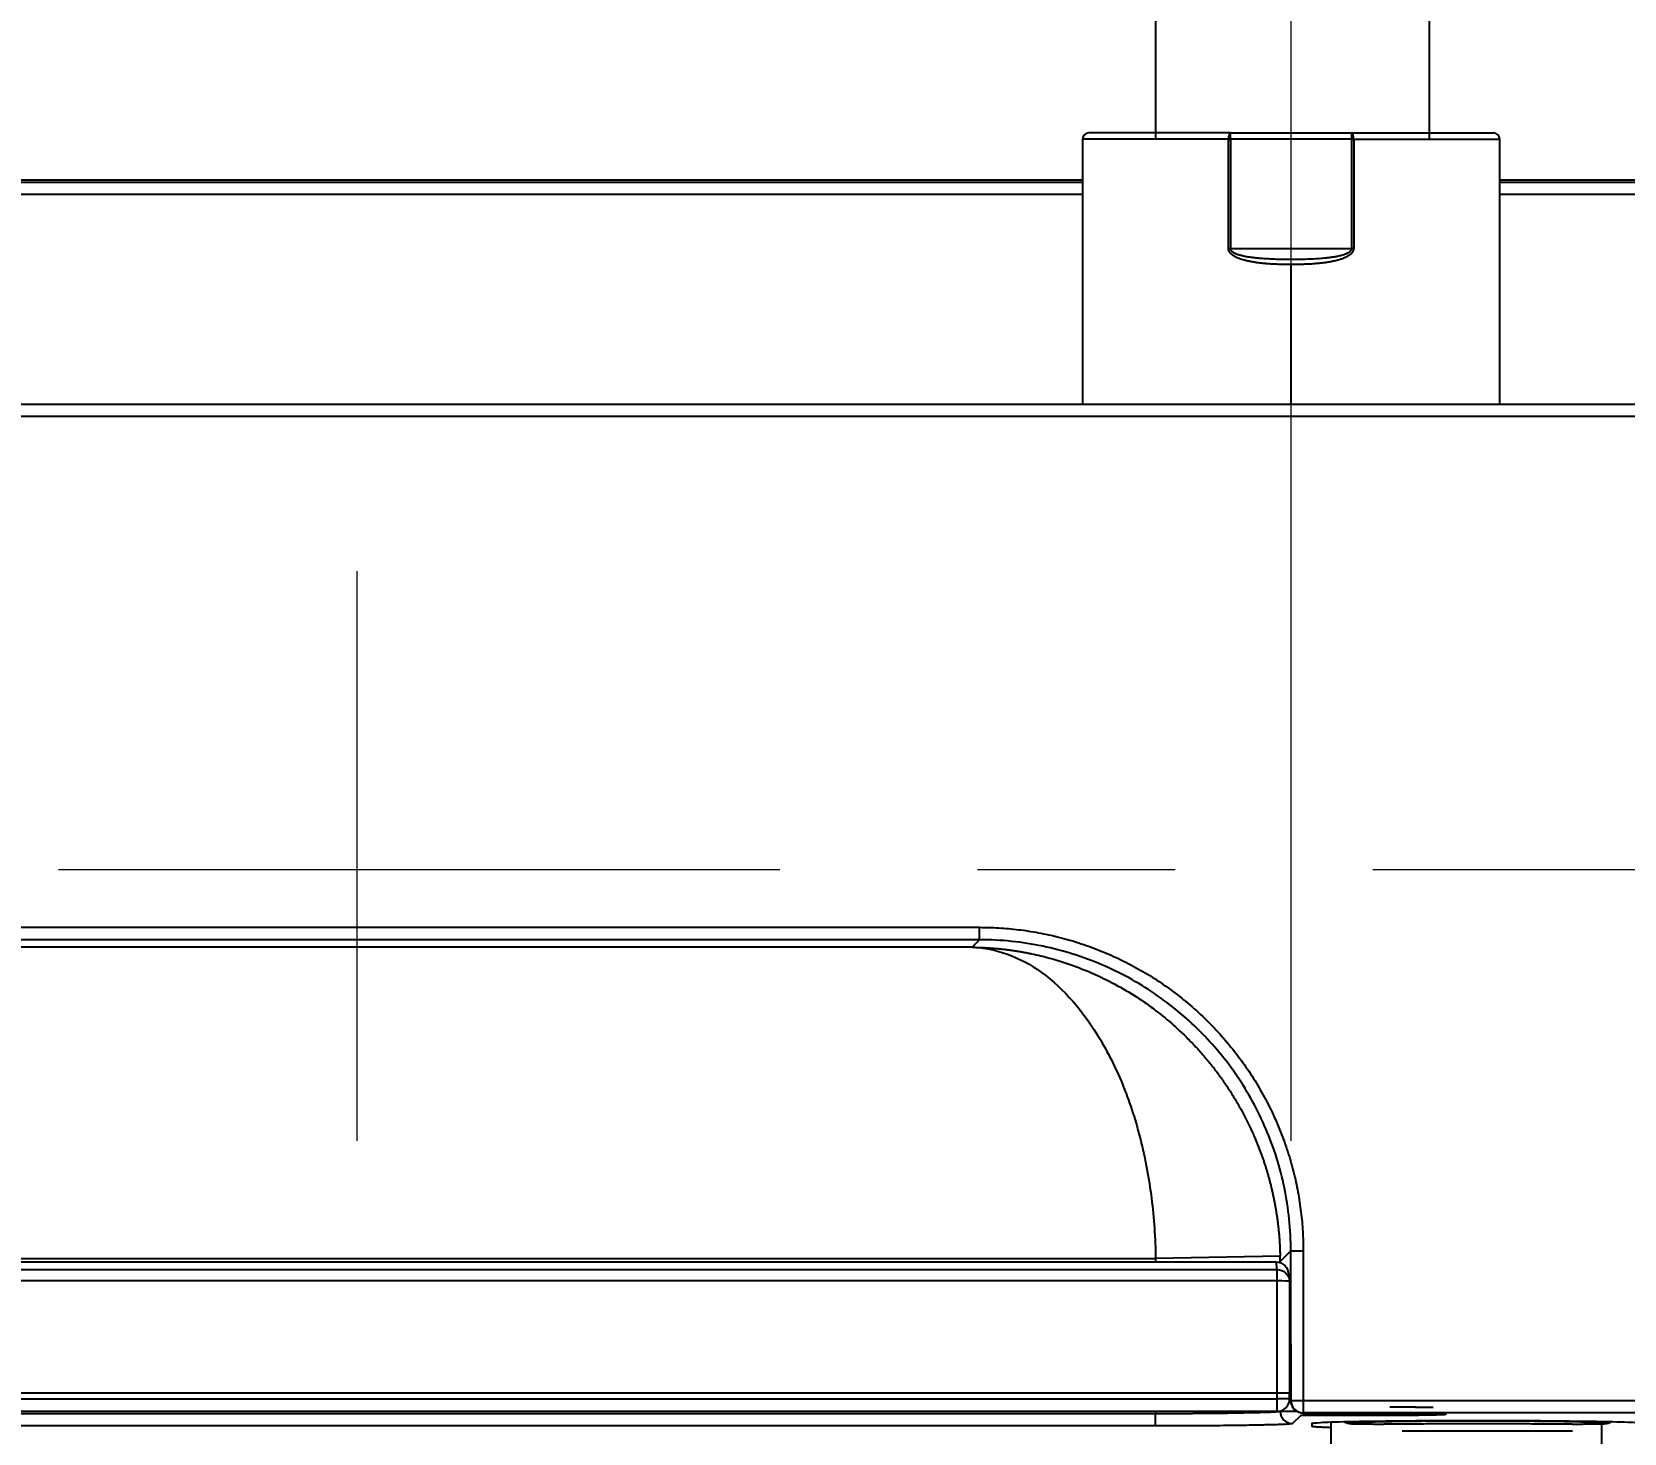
# Model space of a CAD drawing. Extents: x 4885 to 9138, y -729 to 2388.
# Drawn here: x 6087.3 to 6215.2, y 149 to 261.6 of the extents above; entities that cross this region are included whole.
import ezdxf

# ---------------------------------------------------------------- set-up
doc = ezdxf.new("R2010")
doc.units = 0
doc.header["$LTSCALE"] = 10
doc.header["$MEASUREMENT"] = 0
doc.header["$PDMODE"] = 3
doc.header["$PDSIZE"] = -10
doc.linetypes.add('CENTER2', pattern=[28.575, 19.05, -3.175, 3.175, -3.175])
doc.layers.get('0').update_dxf_attribs({"linetype": 'CONTINUOUS'})
doc.layers.get('DEFPOINTS').update_dxf_attribs({"linetype": 'CONTINUOUS'})
doc.layers.add('Cneter', color=1, linetype='CENTER2', lineweight=13)
doc.styles.add('Daelim Dimension', font='NanumGothic.ttf')
doc.dimstyles.new('DEFAULT', dxfattribs={"dimscale": 2, "dimtxt": 2, "dimasz": 2, "dimexe": 0, "dimexo": 2, "dimgap": 1, "dimtad": 1, "dimdec": 1, "dimzin": 9, "dimdsep": 46, "dimtxsty": 'Daelim Dimension', "dimcen": 0.5, "dimclrd": 252, "dimclre": 252, "dimclrt": 3, "dimadec": 1, "dimazin": 0, "dimtfac": 1, "dimtdec": 1, "dimtix": 1, "dimtmove": 0, "dimatfit": 3, "dimfxl": 1, "dimtolj": 1, "dimtzin": 1, "dimlwd": 9, "dimlwe": 9, "dimarcsym": 0})

# ---------------------------------------------------------------- blocks, each defined once
blk = doc.blocks.new('*D68')
at = {"color": 5, "lineweight": 9, "ltscale": 0.5, "transparency": 16777216}
for p, q in [((6167.68, 249.69), (5799.77, 249.69)), ((5801.77, 241.69), (5801.77, -209.07)), ((6189.43, -217.07), (5799.77, -217.07))]:
    blk.add_line(p, q, dxfattribs=at)
at = {"color": 5, "ltscale": 0.5, "transparency": 16777216}
for points in [[(5800.43, 241.69), (5803.1, 241.69), (5801.77, 249.69)], [(5800.43, -209.07), (5803.1, -209.07), (5801.77, -217.07)]]:
    blk.add_solid(points, dxfattribs=at)
at = {"layer": 'DEFPOINTS', "color": 0, "ltscale": 0.5, "transparency": 16777216}
for p in [(6171.68, 249.69), (5801.77, -217.07), (6193.43, -217.07)]:
    blk.add_point(p, dxfattribs=at)
at = {"color": 7, "ltscale": 0.5, "transparency": 16777216, "insert": (5788.88, 16.31), "char_height": 20, "attachment_point": 5, "rotation": 90, "style": 'Daelim Dimension'}
blk.add_mtext('\\A1;467', dxfattribs=at)
blk = doc.blocks.new('*D69')
at = {"color": 5, "lineweight": 9, "ltscale": 0.5, "transparency": 16777216}
for p, q in [((6167.68, 249.69), (5916.18, 249.69)), ((5918.18, 155.9), (5918.18, 241.69)), ((5960.43, 147.9), (5916.18, 147.9))]:
    blk.add_line(p, q, dxfattribs=at)
at = {"color": 5, "ltscale": 0.5, "transparency": 16777216}
for points in [[(5916.85, 241.69), (5919.52, 241.69), (5918.18, 249.69)], [(5916.85, 155.9), (5919.52, 155.9), (5918.18, 147.9)]]:
    blk.add_solid(points, dxfattribs=at)
at = {"layer": 'DEFPOINTS', "color": 0, "ltscale": 0.5, "transparency": 16777216}
for p in [(5918.18, 249.69), (6171.68, 249.69), (5964.43, 147.9)]:
    blk.add_point(p, dxfattribs=at)
at = {"color": 7, "ltscale": 0.5, "transparency": 16777216, "insert": (5905.34, 198.79), "char_height": 20, "attachment_point": 5, "rotation": 90, "style": 'Daelim Dimension'}
blk.add_mtext('\\A1;102', dxfattribs=at)

msp = doc.modelspace()

# ---------------------------------------------------------------- linework, layer by layer
at = {"color": 7, "linetype": 'Continuous', "lineweight": 25}
for p, q in [((6177.54, 700.56), (6177.54, 252.97)), ((6199.54, 252.97), (6199.54, 700.57)), ((6183.55, 253.47), (6172.18, 253.47)), ((6183.55, 253.47), (6193.3, 253.47)), ((6183.55, 252.97), (6183.55, 253.47)), ((6193.3, 253.47), (6204.68, 253.47)), ((6193.3, 252.97), (6193.3, 253.47)), ((6183.4, 252.97), (6171.68, 252.97)), ((6171.68, 252.97), (6171.68, 231.69)), ((6183.4, 252.97), (6183.55, 252.97)), ((6183.4, 244.2), (6183.4, 252.97)), ((6193.3, 252.97), (6183.55, 252.97)), ((6183.55, 252.97), (6183.55, 244.2)), ((6193.3, 252.97), (6193.46, 252.97)), ((6193.3, 244.2), (6193.3, 252.97)), ((6193.46, 252.97), (6205.18, 252.97)), ((6193.46, 252.97), (6193.46, 244.2)), ((6205.18, 231.69), (6205.18, 252.97)), ((6171.68, 249.69), (5973.42, 249.69)), ((5990.93, 249.53), (6171.68, 249.53)), ((6205.17, 249.53), (6385.93, 249.53)), ((6403.43, 249.69), (6205.18, 249.69)), ((6171.68, 248.53), (5990.93, 248.53)), ((6385.93, 248.53), (6205.17, 248.53)), ((6183.4, 244.2), (6183.55, 244.2)), ((6183.55, 244.2), (6193.3, 244.2)), ((6193.46, 244.2), (6193.3, 244.2)), ((6188.43, 231.69), (6188.43, 242.9)), ((5990.5, 231.69), (6386.35, 231.69)), ((6386.35, 230.69), (5990.5, 230.69)), ((5976.05, 189.67), (6163.41, 189.67)), ((6163.41, 188.67), (6163.41, 189.67)), ((6162.81, 188.07), (5966.6, 188.07)), ((6163.41, 188.67), (5976.05, 188.67)), ((6163.41, 188.67), (6162.81, 188.07)), ((6187.55, 162.82), (6188.41, 163.68)), ((6188.41, 151.67), (6188.41, 163.68)), ((6188.41, 163.68), (6189.41, 163.68)), ((6189.41, 163.68), (6189.41, 151.67)), ((5966.15, 163.07), (6177.55, 163.07)), ((6187.55, 163.25), (6177.55, 163.07)), ((6187.53, 162.82), (6187.55, 162.82)), ((5976.06, 162.19), (6187.3, 162.19)), ((6187.3, 161.27), (5976.06, 161.27)), ((6187.3, 161.27), (6187.3, 162.19)), ((6187.31, 152.29), (6187.3, 161.27)), ((6188.3, 161.22), (6188.31, 152.26)), ((6188.3, 160.79), (6188.36, 160.79)), ((6188.39, 159.84), (6188.3, 159.84)), ((6188.36, 160.79), (6188.39, 160.79)), ((6188.39, 160.79), (6188.4, 151.66)), ((5976.05, 152.29), (6187.31, 152.29)), ((6187.31, 152.29), (6187.31, 152.29)), ((6187.31, 151.79), (6187.31, 152.29)), ((6188.31, 151.79), (6188.31, 152.26)), ((5976.05, 151.79), (6187.31, 151.79)), ((6187.31, 150.79), (6187.31, 151.79)), ((6188.31, 151.79), (6187.31, 151.79)), ((6188.31, 151.84), (6188.4, 151.84)), ((6188.4, 151.66), (6188.41, 151.67)), ((6188.41, 151.67), (6189.41, 151.67)), ((6189.41, 151.67), (6189.41, 150.67)), ((6189.41, 151.67), (6328.7, 151.67)), ((5966.15, 150.62), (6177.55, 150.62)), ((6177.55, 149.62), (5966.15, 149.62)), ((6187.31, 150.79), (5976.05, 150.79)), ((6177.55, 150.79), (6177.55, 150.62)), ((6177.55, 149.62), (6177.55, 150.62)), ((6188.93, 150.79), (6187.31, 150.79)), ((6189.2, 150.46), (6188.55, 149.81)), ((6196.32, 150.46), (6189.2, 150.46)), ((6189.41, 150.67), (6189.4, 150.66)), ((6189.4, 150.66), (6196.35, 150.66)), ((6189.4, 150.66), (6196.35, 150.66)), ((6329.49, 150.67), (6189.41, 150.67)), ((6190.13, 149.59), (6190.13, 149.83)), ((6191.63, 149.91), (6191.63, 146.19)), ((6196.32, 150.46), (6196.32, 150.66)), ((6196.35, 150.66), (6196.35, 150.66)), ((6200.85, 150.58), (6200.81, 150.54)), ((6213.38, 146.19), (6213.38, 149.8)), ((6211.02, 149.19), (6197.34, 149.19))]:
    msp.add_line(p, q, dxfattribs=at)
for centre, radius, start, end in [((6172.18, 252.97), 0.5, 90, 180), ((6204.68, 252.97), 0.5, 0, 90), ((6187.3, 161.22), 1, 0.0524, 3.8929), ((6187.31, 151.79), 1, 270, 0)]:
    msp.add_arc(centre, radius, start, end, dxfattribs=at)
for centre, major_axis, ratio, start_param, end_param in [((6183.55, 252.97), (0, -0.5), 0.300296, 3.141593, 4.712389), ((6193.3, 252.97), (0, 0.5), 0.300296, 4.712389, 6.283185), ((6187.3, 161.22), (-1, -0.001), 0.052336, 3.141593, 4.712341), ((6189.41, 151.67), (-0.707, 0.707), 0.999695, 0.78555, 2.356042), ((6188.55, 150.81), (-0.707, 0.707), 0.999695, 0.809623, 2.356042), ((6193.22, 150.81), (-0.129, -0.992), 0.991031, 5.870844, 6.414157), ((6200.81, 151.04), (0.363, -0.344), 0.999711, 5.034532, 5.470736), ((6213.63, 150.81), (0.129, -0.992), 0.991031, 6.152213, 6.695526)]:
    msp.add_ellipse(centre, major_axis=major_axis, ratio=ratio, start_param=start_param, end_param=end_param, dxfattribs=at)
for points, knots in [([(6188.43, 242.9), (6188.41, 242.9), (6188.36, 242.9), (6188.3, 242.9), (6188.25, 242.9), (6188.19, 242.9), (6188.13, 242.9), (6188.07, 242.9), (6188.01, 242.9), (6187.95, 242.9), (6187.89, 242.9), (6187.84, 242.9), (6187.78, 242.9), (6187.72, 242.9), (6187.67, 242.91), (6187.61, 242.91), (6187.55, 242.91), (6187.5, 242.91), (6187.44, 242.91), (6187.39, 242.91), (6187.33, 242.92), (6187.28, 242.92), (6187.23, 242.92), (6187.17, 242.92), (6187.12, 242.93), (6187.07, 242.93), (6187.02, 242.93), (6186.96, 242.93), (6186.91, 242.94), (6186.86, 242.94), (6186.81, 242.94), (6186.76, 242.95), (6186.71, 242.95), (6186.66, 242.95), (6186.61, 242.96), (6186.56, 242.96), (6186.51, 242.96), (6186.46, 242.97), (6186.41, 242.97), (6186.37, 242.98), (6186.32, 242.98), (6186.27, 242.98), (6186.22, 242.99), (6186.18, 242.99), (6186.13, 243), (6186.08, 243), (6186.04, 243.01), (6185.99, 243.01), (6185.95, 243.02), (6185.9, 243.02), (6185.86, 243.03), (6185.82, 243.03), (6185.77, 243.04), (6185.73, 243.04), (6185.6, 243.06), (6185.39, 243.09), (6185.1, 243.15), (6184.83, 243.21), (6184.59, 243.27), (6184.38, 243.34), (6184.19, 243.41), (6184.03, 243.48), (6183.89, 243.56), (6183.79, 243.62), (6183.74, 243.66), (6183.71, 243.68), (6183.69, 243.69), (6183.67, 243.71), (6183.64, 243.73), (6183.62, 243.75), (6183.6, 243.77), (6183.59, 243.78), (6183.57, 243.8), (6183.55, 243.82), (6183.54, 243.84), (6183.52, 243.86), (6183.51, 243.88), (6183.49, 243.9), (6183.48, 243.92), (6183.47, 243.94), (6183.46, 243.96), (6183.45, 243.98), (6183.44, 243.99), (6183.43, 244.01), (6183.42, 244.03), (6183.42, 244.05), (6183.41, 244.07), (6183.41, 244.09), (6183.4, 244.11), (6183.4, 244.13), (6183.4, 244.16), (6183.4, 244.18), (6183.4, 244.19), (6183.4, 244.2)], [0, 0, 0, 0, 0.010905, 0.021752, 0.032539, 0.043268, 0.053938, 0.064549, 0.075102, 0.085595, 0.09603, 0.106407, 0.116724, 0.126984, 0.137184, 0.147327, 0.157411, 0.167436, 0.177403, 0.187312, 0.197163, 0.206956, 0.21669, 0.226367, 0.235985, 0.245545, 0.255048, 0.264492, 0.273879, 0.283208, 0.29248, 0.301694, 0.31085, 0.319948, 0.32899, 0.337974, 0.3469, 0.355769, 0.364582, 0.373336, 0.382034, 0.390675, 0.399259, 0.407787, 0.416257, 0.424671, 0.433028, 0.441329, 0.449573, 0.457761, 0.465892, 0.473968, 0.481987, 0.48995, 0.497858, 0.554843, 0.608255, 0.658155, 0.704614, 0.747721, 0.782883, 0.815433, 0.84549, 0.873205, 0.878864, 0.884399, 0.889814, 0.89511, 0.900289, 0.905355, 0.910311, 0.915158, 0.919901, 0.924544, 0.929088, 0.93354, 0.937902, 0.94218, 0.946377, 0.9505, 0.954553, 0.958541, 0.962471, 0.966349, 0.970181, 0.973973, 0.977733, 0.981466, 0.985182, 0.988885, 0.992585, 0.996287, 1, 1, 1, 1]), ([(6183.55, 244.2), (6183.55, 244.19), (6183.55, 244.19), (6183.55, 244.18), (6183.55, 244.17), (6183.55, 244.17), (6183.55, 244.16), (6183.55, 244.15), (6183.55, 244.14), (6183.55, 244.14), (6183.56, 244.13), (6183.56, 244.12), (6183.56, 244.11), (6183.56, 244.11), (6183.57, 244.1), (6183.57, 244.09), (6183.58, 244.08), (6183.58, 244.08), (6183.58, 244.07), (6183.59, 244.06), (6183.59, 244.05), (6183.6, 244.05), (6183.6, 244.04), (6183.61, 244.03), (6183.62, 244.02), (6183.62, 244.02), (6183.63, 244.01), (6183.64, 244), (6183.64, 243.99), (6183.65, 243.99), (6183.66, 243.98), (6183.67, 243.97), (6183.67, 243.97), (6183.68, 243.96), (6183.69, 243.95), (6183.7, 243.94), (6183.71, 243.94), (6183.72, 243.93), (6183.73, 243.92), (6183.74, 243.92), (6183.75, 243.91), (6183.76, 243.9), (6183.77, 243.9), (6183.78, 243.89), (6183.79, 243.88), (6183.8, 243.88), (6183.82, 243.87), (6183.83, 243.86), (6183.84, 243.85), (6183.85, 243.85), (6183.87, 243.84), (6183.88, 243.83), (6183.89, 243.83), (6183.91, 243.82), (6183.92, 243.81), (6183.94, 243.81), (6183.95, 243.8), (6183.96, 243.8), (6183.98, 243.79), (6184.02, 243.77), (6184.1, 243.74), (6184.21, 243.7), (6184.33, 243.67), (6184.47, 243.63), (6184.65, 243.59), (6184.89, 243.54), (6185.19, 243.5), (6185.52, 243.46), (6185.91, 243.42), (6186.36, 243.39), (6186.85, 243.36), (6187.37, 243.34), (6187.89, 243.33), (6188.47, 243.33), (6189.09, 243.33), (6189.74, 243.35), (6190.37, 243.38), (6190.9, 243.41), (6191.33, 243.46), (6191.65, 243.5), (6191.96, 243.54), (6192.21, 243.59), (6192.42, 243.64), (6192.58, 243.68), (6192.72, 243.73), (6192.82, 243.77), (6192.88, 243.79), (6192.91, 243.81), (6192.94, 243.82), (6192.96, 243.83), (6192.99, 243.84), (6193.01, 243.86), (6193.04, 243.87), (6193.06, 243.88), (6193.08, 243.89), (6193.1, 243.91), (6193.12, 243.92), (6193.14, 243.93), (6193.15, 243.95), (6193.17, 243.96), (6193.19, 243.97), (6193.2, 243.99), (6193.21, 244), (6193.23, 244.01), (6193.24, 244.03), (6193.25, 244.04), (6193.26, 244.06), (6193.27, 244.07), (6193.28, 244.08), (6193.28, 244.1), (6193.29, 244.11), (6193.29, 244.13), (6193.3, 244.14), (6193.3, 244.15), (6193.3, 244.17), (6193.3, 244.18), (6193.3, 244.19), (6193.3, 244.2)], [0, 0, 0, 0, 0.000741, 0.001482, 0.002224, 0.002968, 0.003715, 0.004465, 0.005219, 0.005979, 0.006745, 0.007518, 0.008299, 0.009089, 0.009887, 0.010696, 0.011516, 0.012347, 0.01319, 0.014046, 0.014915, 0.015798, 0.016696, 0.017608, 0.018536, 0.01948, 0.020439, 0.021416, 0.02241, 0.023421, 0.02445, 0.025498, 0.026564, 0.027648, 0.028752, 0.029875, 0.031018, 0.032181, 0.033364, 0.034567, 0.035791, 0.037036, 0.038302, 0.039588, 0.040897, 0.042226, 0.043578, 0.044951, 0.046346, 0.047763, 0.049202, 0.050664, 0.052148, 0.053655, 0.055184, 0.056737, 0.058312, 0.05991, 0.061531, 0.063175, 0.074034, 0.085707, 0.098211, 0.111558, 0.125758, 0.153806, 0.183961, 0.216258, 0.250724, 0.298243, 0.346921, 0.396797, 0.44791, 0.500293, 0.565316, 0.628393, 0.689592, 0.74899, 0.7835, 0.81584, 0.84604, 0.874133, 0.891798, 0.908129, 0.923148, 0.936884, 0.939939, 0.942912, 0.945806, 0.94862, 0.951355, 0.954012, 0.956592, 0.959096, 0.961525, 0.96388, 0.966162, 0.968373, 0.970513, 0.972585, 0.97459, 0.976531, 0.978409, 0.980227, 0.981988, 0.983694, 0.985349, 0.986956, 0.988519, 0.990041, 0.991529, 0.992986, 0.994417, 0.995829, 0.997226, 0.998614, 1, 1, 1, 1]), ([(6193.46, 244.2), (6193.46, 244.19), (6193.46, 244.19), (6193.45, 244.17), (6193.45, 244.16), (6193.45, 244.15), (6193.45, 244.14), (6193.45, 244.13), (6193.45, 244.12), (6193.45, 244.11), (6193.44, 244.1), (6193.44, 244.09), (6193.44, 244.08), (6193.44, 244.07), (6193.43, 244.06), (6193.43, 244.05), (6193.43, 244.04), (6193.42, 244.02), (6193.41, 243.99), (6193.39, 243.95), (6193.36, 243.91), (6193.33, 243.86), (6193.27, 243.79), (6193.19, 243.71), (6193.1, 243.65), (6193.02, 243.59), (6192.95, 243.55), (6192.87, 243.51), (6192.77, 243.46), (6192.64, 243.4), (6192.5, 243.35), (6192.36, 243.3), (6192.23, 243.26), (6192.1, 243.23), (6191.95, 243.19), (6191.81, 243.16), (6191.65, 243.13), (6191.49, 243.1), (6191.32, 243.07), (6191.11, 243.04), (6190.84, 243.01), (6190.51, 242.98), (6190.16, 242.95), (6189.88, 242.93), (6189.69, 242.92), (6189.58, 242.92), (6189.46, 242.92), (6189.35, 242.91), (6189.24, 242.91), (6189.13, 242.91), (6189.01, 242.9), (6188.9, 242.9), (6188.78, 242.9), (6188.66, 242.9), (6188.54, 242.9), (6188.46, 242.9), (6188.43, 242.9)], [0, 0, 0, 0, 0.00193, 0.003862, 0.005797, 0.007736, 0.00968, 0.01163, 0.013587, 0.015554, 0.017529, 0.019516, 0.021515, 0.023526, 0.025552, 0.027592, 0.029649, 0.031723, 0.039361, 0.047163, 0.05517, 0.063419, 0.082867, 0.103965, 0.126949, 0.142009, 0.15753, 0.17354, 0.190065, 0.219985, 0.253233, 0.276901, 0.301598, 0.327343, 0.354151, 0.382036, 0.41101, 0.441085, 0.47227, 0.504575, 0.561467, 0.621688, 0.685267, 0.752227, 0.772024, 0.791974, 0.812078, 0.832336, 0.852749, 0.873317, 0.89404, 0.91492, 0.935955, 0.957146, 0.978495, 1, 1, 1, 1]), ([(6162.81, 188.07), (6164.72, 188.01), (6166.63, 187.32), (6170.16, 184.77), (6171.78, 182.9), (6173.82, 179.44), (6174.44, 178.18), (6175.52, 175.48), (6175.98, 174.04), (6176.73, 171.04), (6177.02, 169.49), (6177.42, 166.31), (6177.53, 164.69), (6177.55, 163.07)], [0, 0, 0, 0, 0.25, 0.25, 0.5, 0.5, 0.625, 0.625, 0.75, 0.75, 0.875, 0.875, 1, 1, 1, 1]), ([(6162.81, 188.07), (6162.84, 188.07), (6162.89, 188.07), (6162.96, 188.07), (6163.03, 188.07), (6163.11, 188.06), (6163.18, 188.06), (6163.25, 188.06), (6163.33, 188.06), (6163.4, 188.06), (6163.47, 188.05), (6163.54, 188.05), (6163.61, 188.05), (6163.68, 188.05), (6163.75, 188.04), (6163.82, 188.04), (6163.89, 188.03), (6163.96, 188.03), (6164.03, 188.03), (6164.09, 188.02), (6164.16, 188.02), (6164.23, 188.01), (6164.29, 188.01), (6164.36, 188), (6164.42, 188), (6164.49, 187.99), (6164.55, 187.99), (6164.62, 187.98), (6164.68, 187.98), (6164.74, 187.97), (6164.81, 187.97), (6164.87, 187.96), (6164.93, 187.96), (6164.99, 187.95), (6165.05, 187.94), (6165.11, 187.94), (6165.17, 187.93), (6165.23, 187.92), (6165.29, 187.92), (6165.35, 187.91), (6165.41, 187.9), (6165.46, 187.9), (6165.52, 187.89), (6165.58, 187.88), (6165.63, 187.88), (6165.69, 187.87), (6165.74, 187.86), (6165.8, 187.85), (6165.85, 187.85), (6165.91, 187.84), (6165.96, 187.83), (6166.01, 187.83), (6166.07, 187.82), (6166.12, 187.81), (6166.17, 187.8), (6166.22, 187.79), (6166.27, 187.79), (6166.32, 187.78), (6166.37, 187.77), (6166.42, 187.76), (6166.47, 187.76), (6166.52, 187.75), (6166.57, 187.74), (6166.61, 187.73), (6166.66, 187.72), (6166.71, 187.72), (6166.75, 187.71), (6166.8, 187.7), (6166.85, 187.69), (6166.89, 187.68), (6166.93, 187.68), (6166.98, 187.67), (6167.02, 187.66), (6167.06, 187.65), (6167.11, 187.64), (6167.15, 187.64), (6167.19, 187.63), (6167.23, 187.62), (6167.27, 187.61), (6167.31, 187.6), (6167.35, 187.6), (6167.39, 187.59), (6167.43, 187.58), (6167.47, 187.57), (6167.51, 187.56), (6167.55, 187.56), (6167.82, 187.5), (6168.31, 187.39), (6169.02, 187.21), (6169.7, 187.01), (6170.36, 186.8), (6170.99, 186.58), (6171.59, 186.35), (6172.62, 185.93), (6174.04, 185.26), (6175.79, 184.25), (6177.38, 183.15), (6178.83, 181.98), (6179.97, 180.91), (6180.85, 180), (6181.51, 179.25), (6182.14, 178.48), (6182.73, 177.69), (6183.29, 176.89), (6183.81, 176.07), (6184.3, 175.24), (6184.75, 174.4), (6185.16, 173.56), (6185.44, 172.94), (6185.6, 172.56), (6185.66, 172.42), (6185.71, 172.28), (6185.77, 172.14), (6185.82, 172.01), (6185.88, 171.87), (6185.93, 171.73), (6185.98, 171.59), (6186.03, 171.45), (6186.08, 171.31), (6186.13, 171.17), (6186.18, 171.03), (6186.23, 170.89), (6186.27, 170.75), (6186.32, 170.6), (6186.37, 170.46), (6186.41, 170.32), (6186.45, 170.18), (6186.5, 170.04), (6186.54, 169.89), (6186.58, 169.75), (6186.62, 169.61), (6186.66, 169.47), (6186.7, 169.32), (6186.73, 169.18), (6186.77, 169.04), (6186.81, 168.89), (6186.84, 168.75), (6186.88, 168.61), (6186.91, 168.46), (6186.94, 168.32), (6186.97, 168.18), (6187, 168.03), (6187.03, 167.89), (6187.06, 167.74), (6187.09, 167.6), (6187.12, 167.45), (6187.15, 167.31), (6187.17, 167.17), (6187.2, 167.02), (6187.22, 166.88), (6187.24, 166.73), (6187.27, 166.59), (6187.29, 166.44), (6187.31, 166.3), (6187.33, 166.15), (6187.35, 166.01), (6187.36, 165.86), (6187.38, 165.71), (6187.4, 165.57), (6187.41, 165.42), (6187.43, 165.28), (6187.44, 165.13), (6187.46, 164.99), (6187.47, 164.84), (6187.48, 164.7), (6187.49, 164.55), (6187.5, 164.41), (6187.51, 164.26), (6187.52, 164.12), (6187.52, 163.97), (6187.53, 163.83), (6187.53, 163.68), (6187.54, 163.54), (6187.54, 163.39), (6187.54, 163.29), (6187.55, 163.25)], [0, 0, 0, 0, 0.002095, 0.004177, 0.006247, 0.008304, 0.010349, 0.012382, 0.014402, 0.01641, 0.018405, 0.020388, 0.022359, 0.024317, 0.026263, 0.028197, 0.030118, 0.032026, 0.033923, 0.035807, 0.037678, 0.039537, 0.041384, 0.043218, 0.04504, 0.04685, 0.048647, 0.050432, 0.052204, 0.053964, 0.055712, 0.057447, 0.05917, 0.06088, 0.062579, 0.064264, 0.065937, 0.067598, 0.069247, 0.070883, 0.072507, 0.074118, 0.075717, 0.077303, 0.078878, 0.080439, 0.081989, 0.083526, 0.08505, 0.086562, 0.088062, 0.08955, 0.091025, 0.092487, 0.093937, 0.095375, 0.096801, 0.098214, 0.099614, 0.101003, 0.102379, 0.103742, 0.105093, 0.106432, 0.107758, 0.109072, 0.110374, 0.111663, 0.112939, 0.114204, 0.115456, 0.116695, 0.117923, 0.119137, 0.12034, 0.12153, 0.122707, 0.123873, 0.125025, 0.126166, 0.127294, 0.12841, 0.129513, 0.130604, 0.131682, 0.132748, 0.133802, 0.154599, 0.174775, 0.194329, 0.213262, 0.231575, 0.249266, 0.266337, 0.322825, 0.37676, 0.428159, 0.477043, 0.523435, 0.5494, 0.574989, 0.600207, 0.62506, 0.649554, 0.673698, 0.697497, 0.720959, 0.744092, 0.766904, 0.770544, 0.774179, 0.777811, 0.781438, 0.785062, 0.788681, 0.792297, 0.795908, 0.799516, 0.80312, 0.80672, 0.810317, 0.813909, 0.817498, 0.821084, 0.824666, 0.828244, 0.831818, 0.83539, 0.838957, 0.842522, 0.846082, 0.84964, 0.853194, 0.856745, 0.860293, 0.863838, 0.867379, 0.870917, 0.874452, 0.877985, 0.881514, 0.88504, 0.888563, 0.892083, 0.895601, 0.899116, 0.902628, 0.906137, 0.909643, 0.913147, 0.916649, 0.920147, 0.923643, 0.927137, 0.930628, 0.934117, 0.937604, 0.941088, 0.94457, 0.948049, 0.951526, 0.955002, 0.958475, 0.961946, 0.965415, 0.968881, 0.972346, 0.975809, 0.979271, 0.98273, 0.986187, 0.989643, 0.993097, 0.996549, 1, 1, 1, 1]), ([(6188.41, 163.68), (6188.41, 164.54), (6188.36, 165.4), (6188.19, 167.09), (6188.06, 167.93), (6187.72, 169.57), (6187.51, 170.38), (6187.01, 171.96), (6186.72, 172.74), (6186.08, 174.24), (6185.72, 174.97), (6184.95, 176.39), (6184.53, 177.07), (6183.64, 178.39), (6183.16, 179.02), (6182.16, 180.23), (6181.63, 180.8), (6180.54, 181.9), (6179.96, 182.42), (6178.76, 183.42), (6178.12, 183.9), (6176.81, 184.79), (6176.13, 185.21), (6174.71, 185.99), (6173.98, 186.34), (6172.47, 186.99), (6171.7, 187.27), (6170.12, 187.77), (6169.31, 187.98), (6167.66, 188.32), (6166.83, 188.45), (6165.13, 188.63), (6164.27, 188.67), (6163.41, 188.67)], [0, 0, 0, 0, 0.0625, 0.0625, 0.125, 0.125, 0.1875, 0.1875, 0.25, 0.25, 0.3125, 0.3125, 0.375, 0.375, 0.4375, 0.4375, 0.5, 0.5, 0.5625, 0.5625, 0.625, 0.625, 0.6875, 0.6875, 0.75, 0.75, 0.8125, 0.8125, 0.875, 0.875, 0.9375, 0.9375, 1, 1, 1, 1]), ([(5976.15, 162.79), (5976.22, 162.79), (5976.65, 162.79), (5977.43, 162.79), (5978.31, 162.79), (5980.05, 162.79), (5982.85, 162.79), (5991.07, 162.79), (6003.65, 162.79), (6026.02, 162.79), (6065.17, 162.79), (6120.77, 162.79), (6165.18, 162.79), (6187.22, 162.79)], [0, 0, 0, 0, 0.001125, 0.006093, 0.011062, 0.013546, 0.030936, 0.05081, 0.130305, 0.209801, 0.368793, 0.686775, 1, 1, 1, 1]), ([(6187.22, 162.79), (6187.48, 162.79), (6187.74, 162.68), (6188.11, 162.31), (6188.22, 162.05), (6188.22, 161.79)], [0, 0, 0, 0, 0.5, 0.5, 1, 1, 1, 1]), ([(6187.3, 162.19), (6187.29, 162.29), (6187.29, 162.37), (6187.27, 162.52), (6187.27, 162.59), (6187.25, 162.69), (6187.25, 162.73), (6187.23, 162.78), (6187.23, 162.79), (6187.22, 162.79)], [0, 0, 0, 0, 0.25, 0.25, 0.5, 0.5, 0.75, 0.75, 1, 1, 1, 1]), ([(6187.3, 162.19), (6187.56, 162.19), (6187.83, 162.08), (6188.18, 161.74), (6188.28, 161.51), (6188.3, 161.28)], [0, 0, 0, 0, 0.526469, 0.526469, 1, 1, 1, 1]), ([(6188.3, 161.28), (6188.3, 161.28), (6188.3, 161.27), (6188.3, 161.26), (6188.3, 161.25), (6188.3, 161.24), (6188.3, 161.23), (6188.3, 161.22), (6188.3, 161.22)], [0, 0, 0, 0, 0.212999, 0.407445, 0.583351, 0.74073, 0.879603, 1, 1, 1, 1]), ([(6188.4, 151.66), (6188.4, 151.59), (6188.4, 151.53), (6188.43, 151.4), (6188.45, 151.34), (6188.5, 151.22), (6188.53, 151.16), (6188.6, 151.05), (6188.64, 151), (6188.73, 150.91), (6188.79, 150.86), (6188.89, 150.79), (6188.95, 150.76), (6189.07, 150.71), (6189.14, 150.69), (6189.26, 150.67), (6189.33, 150.66), (6189.4, 150.66)], [0, 0, 0, 0, 0.125, 0.125, 0.25, 0.25, 0.375, 0.375, 0.5, 0.5, 0.625, 0.625, 0.75, 0.75, 0.875, 0.875, 1, 1, 1, 1]), ([(6199.83, 151.09), (6199.83, 151.09), (6199.81, 151.09), (6199.78, 151.09), (6199.75, 151.09), (6199.72, 151.09), (6199.69, 151.09), (6199.66, 151.09), (6199.63, 151.09), (6199.59, 151.09), (6199.56, 151.09), (6199.52, 151.1), (6199.49, 151.1), (6199.45, 151.1), (6199.41, 151.1), (6199.38, 151.1), (6199.34, 151.1), (6199.3, 151.1), (6199.26, 151.1), (6199.22, 151.1), (6199.18, 151.1), (6199.13, 151.1), (6199.09, 151.11), (6199.05, 151.11), (6199, 151.11), (6198.96, 151.11), (6198.91, 151.11), (6198.87, 151.11), (6198.82, 151.11), (6198.78, 151.11), (6198.73, 151.11), (6198.68, 151.11), (6198.63, 151.11), (6198.58, 151.11), (6198.53, 151.11), (6198.48, 151.11), (6198.43, 151.12), (6198.38, 151.12), (6198.33, 151.12), (6198.28, 151.12), (6198.22, 151.12), (6198.17, 151.12), (6198.12, 151.12), (6198.06, 151.12), (6198.01, 151.12), (6197.95, 151.12), (6197.9, 151.12), (6197.84, 151.12), (6197.79, 151.12), (6197.73, 151.12), (6197.67, 151.12), (6197.62, 151.12), (6197.56, 151.12), (6197.5, 151.12), (6197.44, 151.13), (6197.38, 151.13), (6197.32, 151.13), (6197.26, 151.13), (6197.21, 151.13), (6197.15, 151.13), (6197.09, 151.13), (6197.02, 151.13), (6196.96, 151.13), (6196.9, 151.13), (6196.84, 151.13), (6196.78, 151.13), (6196.72, 151.13), (6196.66, 151.13), (6196.6, 151.13), (6196.54, 151.13), (6196.47, 151.13), (6196.41, 151.13), (6196.37, 151.13), (6196.35, 151.13)], [0, 0, 0, 0, 0.008889, 0.022552, 0.03623, 0.049921, 0.063627, 0.077346, 0.09108, 0.104828, 0.11859, 0.132366, 0.146157, 0.159961, 0.17378, 0.187613, 0.201461, 0.215322, 0.229198, 0.243088, 0.256993, 0.270912, 0.284845, 0.298792, 0.312754, 0.32673, 0.34072, 0.354725, 0.368745, 0.382778, 0.396826, 0.410889, 0.424966, 0.439057, 0.453163, 0.467283, 0.481418, 0.495567, 0.509731, 0.523909, 0.538101, 0.552309, 0.566531, 0.580767, 0.595018, 0.609283, 0.623563, 0.637858, 0.652167, 0.666491, 0.68083, 0.695183, 0.709551, 0.723933, 0.73833, 0.752742, 0.767169, 0.78161, 0.796066, 0.810537, 0.825022, 0.839522, 0.854037, 0.868567, 0.883111, 0.89767, 0.912245, 0.926833, 0.941437, 0.956055, 0.970689, 0.985337, 1, 1, 1, 1]), ([(6177.55, 150.62), (6177.57, 150.62), (6177.6, 150.62), (6177.65, 150.62), (6177.7, 150.62), (6177.75, 150.62), (6177.8, 150.62), (6177.85, 150.62), (6177.89, 150.62), (6177.94, 150.62), (6177.99, 150.62), (6178.04, 150.62), (6178.09, 150.62), (6178.14, 150.62), (6178.19, 150.62), (6178.24, 150.62), (6178.3, 150.62), (6178.35, 150.62), (6178.4, 150.62), (6178.45, 150.62), (6178.5, 150.63), (6178.55, 150.63), (6178.6, 150.63), (6178.65, 150.63), (6178.7, 150.63), (6178.76, 150.63), (6178.81, 150.63), (6178.86, 150.63), (6178.91, 150.63), (6178.96, 150.63), (6179.02, 150.63), (6179.07, 150.63), (6179.12, 150.63), (6179.17, 150.63), (6179.23, 150.63), (6179.28, 150.63), (6179.33, 150.63), (6179.39, 150.63), (6179.44, 150.63), (6179.49, 150.63), (6179.55, 150.63), (6179.6, 150.63), (6179.65, 150.63), (6179.71, 150.63), (6179.76, 150.63), (6179.81, 150.63), (6179.87, 150.63), (6179.92, 150.63), (6179.97, 150.63), (6180.03, 150.63), (6180.08, 150.63), (6180.14, 150.63), (6180.19, 150.63), (6180.24, 150.63), (6180.3, 150.63), (6180.35, 150.63), (6180.41, 150.63), (6180.46, 150.63), (6180.52, 150.63), (6180.57, 150.64), (6180.63, 150.64), (6180.68, 150.64), (6180.73, 150.64), (6180.79, 150.64), (6180.84, 150.64), (6180.9, 150.64), (6180.95, 150.64), (6181.01, 150.64), (6181.06, 150.64), (6181.12, 150.64), (6181.17, 150.64), (6181.23, 150.64), (6181.28, 150.64), (6181.34, 150.64), (6181.39, 150.64), (6181.45, 150.64), (6181.5, 150.64), (6181.56, 150.64), (6181.61, 150.64), (6181.67, 150.64), (6181.72, 150.65), (6181.78, 150.65), (6181.83, 150.65), (6181.89, 150.65), (6181.94, 150.65), (6182, 150.65), (6182.05, 150.65), (6182.11, 150.65), (6182.16, 150.65), (6182.21, 150.65), (6182.27, 150.65), (6182.32, 150.65), (6182.38, 150.65), (6182.43, 150.65), (6182.49, 150.65), (6182.54, 150.65), (6182.6, 150.65), (6182.65, 150.66), (6182.7, 150.66), (6182.76, 150.66), (6182.81, 150.66), (6182.87, 150.66), (6182.92, 150.66), (6182.97, 150.66), (6183.03, 150.66), (6183.08, 150.66), (6183.13, 150.66), (6183.19, 150.66), (6183.24, 150.66), (6183.29, 150.66), (6183.35, 150.66), (6183.4, 150.67), (6183.45, 150.67), (6183.5, 150.67), (6183.56, 150.67), (6183.61, 150.67), (6183.66, 150.67), (6183.71, 150.67), (6183.76, 150.67), (6183.82, 150.67), (6183.87, 150.67), (6183.92, 150.67), (6183.97, 150.67), (6184.02, 150.67), (6184.07, 150.68), (6184.12, 150.68), (6184.17, 150.68), (6184.22, 150.68), (6184.27, 150.68), (6184.32, 150.68), (6184.37, 150.68), (6184.42, 150.68), (6184.47, 150.68), (6184.52, 150.68), (6184.57, 150.68), (6184.62, 150.69), (6184.67, 150.69), (6184.71, 150.69), (6184.76, 150.69), (6184.81, 150.69), (6184.86, 150.69), (6184.9, 150.69), (6184.95, 150.69), (6185, 150.69), (6185.04, 150.69), (6185.09, 150.69), (6185.14, 150.7), (6185.18, 150.7), (6185.23, 150.7), (6185.27, 150.7), (6185.32, 150.7), (6185.36, 150.7), (6185.41, 150.7), (6185.45, 150.7), (6185.49, 150.7), (6185.54, 150.7), (6185.58, 150.71), (6185.62, 150.71), (6185.66, 150.71), (6185.71, 150.71), (6185.75, 150.71), (6185.79, 150.71), (6185.83, 150.71), (6185.87, 150.71), (6185.91, 150.71), (6185.95, 150.72), (6185.99, 150.72), (6186.03, 150.72), (6186.07, 150.72), (6186.11, 150.72), (6186.14, 150.72), (6186.18, 150.72), (6186.22, 150.72), (6186.26, 150.72), (6186.29, 150.73), (6186.33, 150.73), (6186.36, 150.73), (6186.4, 150.73), (6186.43, 150.73), (6186.47, 150.73), (6186.5, 150.73), (6186.53, 150.73), (6186.57, 150.74), (6186.6, 150.74), (6186.63, 150.74), (6186.66, 150.74), (6186.69, 150.74), (6186.72, 150.74), (6186.76, 150.74), (6186.78, 150.74), (6186.81, 150.75), (6186.84, 150.75), (6186.87, 150.75), (6186.9, 150.75), (6186.93, 150.75), (6186.95, 150.75), (6186.98, 150.75), (6187, 150.76), (6187.03, 150.76), (6187.05, 150.76), (6187.08, 150.76), (6187.1, 150.76), (6187.12, 150.76), (6187.15, 150.76), (6187.17, 150.76), (6187.19, 150.77), (6187.21, 150.77), (6187.23, 150.77), (6187.25, 150.77), (6187.27, 150.77), (6187.29, 150.77), (6187.31, 150.77), (6187.32, 150.78), (6187.34, 150.78), (6187.36, 150.78), (6187.37, 150.78), (6187.39, 150.78), (6187.4, 150.78), (6187.41, 150.78), (6187.43, 150.79), (6187.44, 150.79), (6187.45, 150.79), (6187.46, 150.79), (6187.47, 150.79), (6187.48, 150.79), (6187.49, 150.8), (6187.5, 150.8), (6187.51, 150.8), (6187.52, 150.8), (6187.52, 150.8), (6187.53, 150.8), (6187.53, 150.8), (6187.54, 150.81), (6187.54, 150.81), (6187.55, 150.81), (6187.55, 150.81), (6187.55, 150.81), (6187.55, 150.81)], [0, 0, 0, 0, 0.003131, 0.006272, 0.009422, 0.012582, 0.015751, 0.01893, 0.022119, 0.025317, 0.028525, 0.031743, 0.03497, 0.038207, 0.041453, 0.044709, 0.047974, 0.05125, 0.054534, 0.057829, 0.061133, 0.064446, 0.067769, 0.071102, 0.074445, 0.077797, 0.081158, 0.084529, 0.08791, 0.091301, 0.094701, 0.09811, 0.10153, 0.104959, 0.108397, 0.111845, 0.115303, 0.11877, 0.122247, 0.125734, 0.12923, 0.132735, 0.136251, 0.139776, 0.14331, 0.146854, 0.150408, 0.153972, 0.157544, 0.161127, 0.164719, 0.168321, 0.171933, 0.175554, 0.179184, 0.182824, 0.186474, 0.190134, 0.193803, 0.197481, 0.20117, 0.204868, 0.208575, 0.212292, 0.216019, 0.219755, 0.223501, 0.227257, 0.231022, 0.234797, 0.238581, 0.242375, 0.246179, 0.249992, 0.253815, 0.257647, 0.261489, 0.265341, 0.269202, 0.273073, 0.276953, 0.280843, 0.284743, 0.288652, 0.292571, 0.2965, 0.300438, 0.304386, 0.308343, 0.31231, 0.316287, 0.320273, 0.324269, 0.328274, 0.332289, 0.336314, 0.340348, 0.344392, 0.348445, 0.352508, 0.356581, 0.360663, 0.364755, 0.368856, 0.372968, 0.377088, 0.381219, 0.385359, 0.389508, 0.393667, 0.397836, 0.402014, 0.406202, 0.4104, 0.414607, 0.418824, 0.42305, 0.427286, 0.431532, 0.435787, 0.440052, 0.444327, 0.448611, 0.452905, 0.457208, 0.461521, 0.465843, 0.470175, 0.474517, 0.478869, 0.48323, 0.4876, 0.49198, 0.49637, 0.50077, 0.505179, 0.509597, 0.514026, 0.518463, 0.522911, 0.527368, 0.531835, 0.536311, 0.540797, 0.545292, 0.549798, 0.554312, 0.558837, 0.563371, 0.567914, 0.572467, 0.57703, 0.581603, 0.586185, 0.590776, 0.595378, 0.599988, 0.604609, 0.609239, 0.613879, 0.618528, 0.623187, 0.627855, 0.632534, 0.637221, 0.641919, 0.646626, 0.651342, 0.656069, 0.660804, 0.66555, 0.670305, 0.675069, 0.679844, 0.684628, 0.689421, 0.694224, 0.699037, 0.703859, 0.708691, 0.713533, 0.718384, 0.723245, 0.728115, 0.732995, 0.737885, 0.742784, 0.747693, 0.752611, 0.757539, 0.762477, 0.767424, 0.772381, 0.777347, 0.782324, 0.787309, 0.792305, 0.79731, 0.802324, 0.807348, 0.812382, 0.817425, 0.822478, 0.827541, 0.832613, 0.837695, 0.842787, 0.847888, 0.852998, 0.858119, 0.863249, 0.868388, 0.873537, 0.878696, 0.883864, 0.889042, 0.89423, 0.899427, 0.904634, 0.90985, 0.915076, 0.920312, 0.925557, 0.930812, 0.936077, 0.941351, 0.946634, 0.951928, 0.957231, 0.962543, 0.967865, 0.973197, 0.978538, 0.983889, 0.98925, 0.99462, 1, 1, 1, 1])]:
    msp.add_open_spline(points, degree=3, knots=knots, dxfattribs=at)
for points, weights in [([(6163.41, 189.67), (6178.64, 189.67), (6189.41, 178.9), (6189.41, 163.68)], [1, 0.804809640383, 0.804809640383, 1]), ([(6177.55, 163.07), (6177.55, 162.99), (6177.55, 162.9), (6177.55, 162.82)], [1, 0.99997549364, 0.99997549364, 1]), ([(6187.55, 162.82), (6187.55, 162.96), (6187.55, 163.1), (6187.55, 163.25)], [1, 0.99997549364, 0.99997549364, 1]), ([(6187.31, 152.29), (6187.89, 152.29), (6188.31, 152.28), (6188.31, 152.26)], [1, 0.804743492455, 0.804743492455, 1]), ([(6188.55, 149.81), (6188.44, 149.7), (6183.91, 149.62), (6177.55, 149.62)], [1, 0.808833632769, 0.808833632769, 1]), ([(6190.13, 149.83), (6190.13, 150.3), (6216.73, 150.3), (6216.73, 149.83)], [1, 0.333333333333, 0.333333333333, 1]), ([(6193.22, 149.81), (6193.43, 149.78), (6194.9, 149.77), (6196.27, 149.78)], [1, 0.691968316804, 0.691968316804, 1]), ([(6196.27, 149.78), (6200.76, 149.83), (6206.09, 149.83), (6210.58, 149.78)], [1, 0.895424836601, 0.895424836601, 1]), ([(6200.81, 150.54), (6200.77, 150.5), (6198.92, 150.46), (6196.32, 150.46)], [1, 0.809462087092, 0.809462087092, 1]), ([(6196.35, 150.66), (6199.02, 150.66), (6200.89, 150.63), (6200.85, 150.58)], [1, 0.801268383179, 0.801268383179, 1]), ([(6210.58, 149.78), (6211.95, 149.77), (6213.42, 149.78), (6213.63, 149.81)], [1, 0.691968316804, 0.691968316804, 1]), ([(6191.6, 149.48), (6190.57, 149.52), (6190.13, 149.55), (6190.13, 149.59)], [0.685916554747, 0.765232584265, 0.869927066016, 1])]:
    msp.add_rational_spline(points, weights, degree=3, dxfattribs=at)
msp.add_open_spline([(6188.22, 161.79), (6188.24, 161.79), (6188.27, 161.64), (6188.29, 161.34)], degree=3, dxfattribs=at)
msp.add_rational_spline([(6213.63, 149.81), (6214.52, 149.92), (6210.12, 150.01), (6203.43, 150.01), (6196.74, 150.01), (6192.33, 149.92), (6193.22, 149.81)], [1, 0.772390373292, 0.772390373292, 1, 0.772390373292, 0.772390373292, 1], degree=3, knots=[0, 0, 0, 0, 0.5, 0.5, 0.5, 1, 1, 1, 1], dxfattribs=at)
at = {"layer": 'Cneter', "lineweight": 5, "ltscale": 0.5}
for p, q in [((6188.43, 172.53), (6188.43, 1222.45)), ((6113.43, 172.53), (6113.43, 218.28)), ((6290.24, 194.29), (6089.46, 194.29))]:
    msp.add_line(p, q, dxfattribs=at)

# ---------------------------------------------------------------- dimensions: what is measured, and where the dimension line sits
at = {"color": 5, "ltscale": 0.5}
dim = msp.add_linear_dim(base=(5801.77, -217.07), p1=(6171.68, 249.69), p2=(6193.43, -217.07), angle=90, dimstyle='DEFAULT', override={"dimtxt": 10, "dimasz": 4, "dimexe": 1, "dimdec": 0, "dimclrd": 5, "dimclre": 5, "dimclrt": 7}, dxfattribs=at)
dim.commit()
dim.dimension.update_dxf_attribs({"geometry": '*D68', "text_midpoint": (5788.88, 16.31)})
dim = msp.add_linear_dim(base=(5918.18, 249.69), p1=(5964.43, 147.9), p2=(6171.68, 249.69), angle=90, dimstyle='DEFAULT', override={"dimtxt": 10, "dimasz": 4, "dimexe": 1, "dimdec": 0, "dimclrd": 5, "dimclre": 5, "dimclrt": 7}, dxfattribs=at)
dim.commit()
dim.dimension.update_dxf_attribs({"geometry": '*D69', "text_midpoint": (5918.18, 198.79), "dimtype": 160})

doc.saveas('drawing.dxf')
